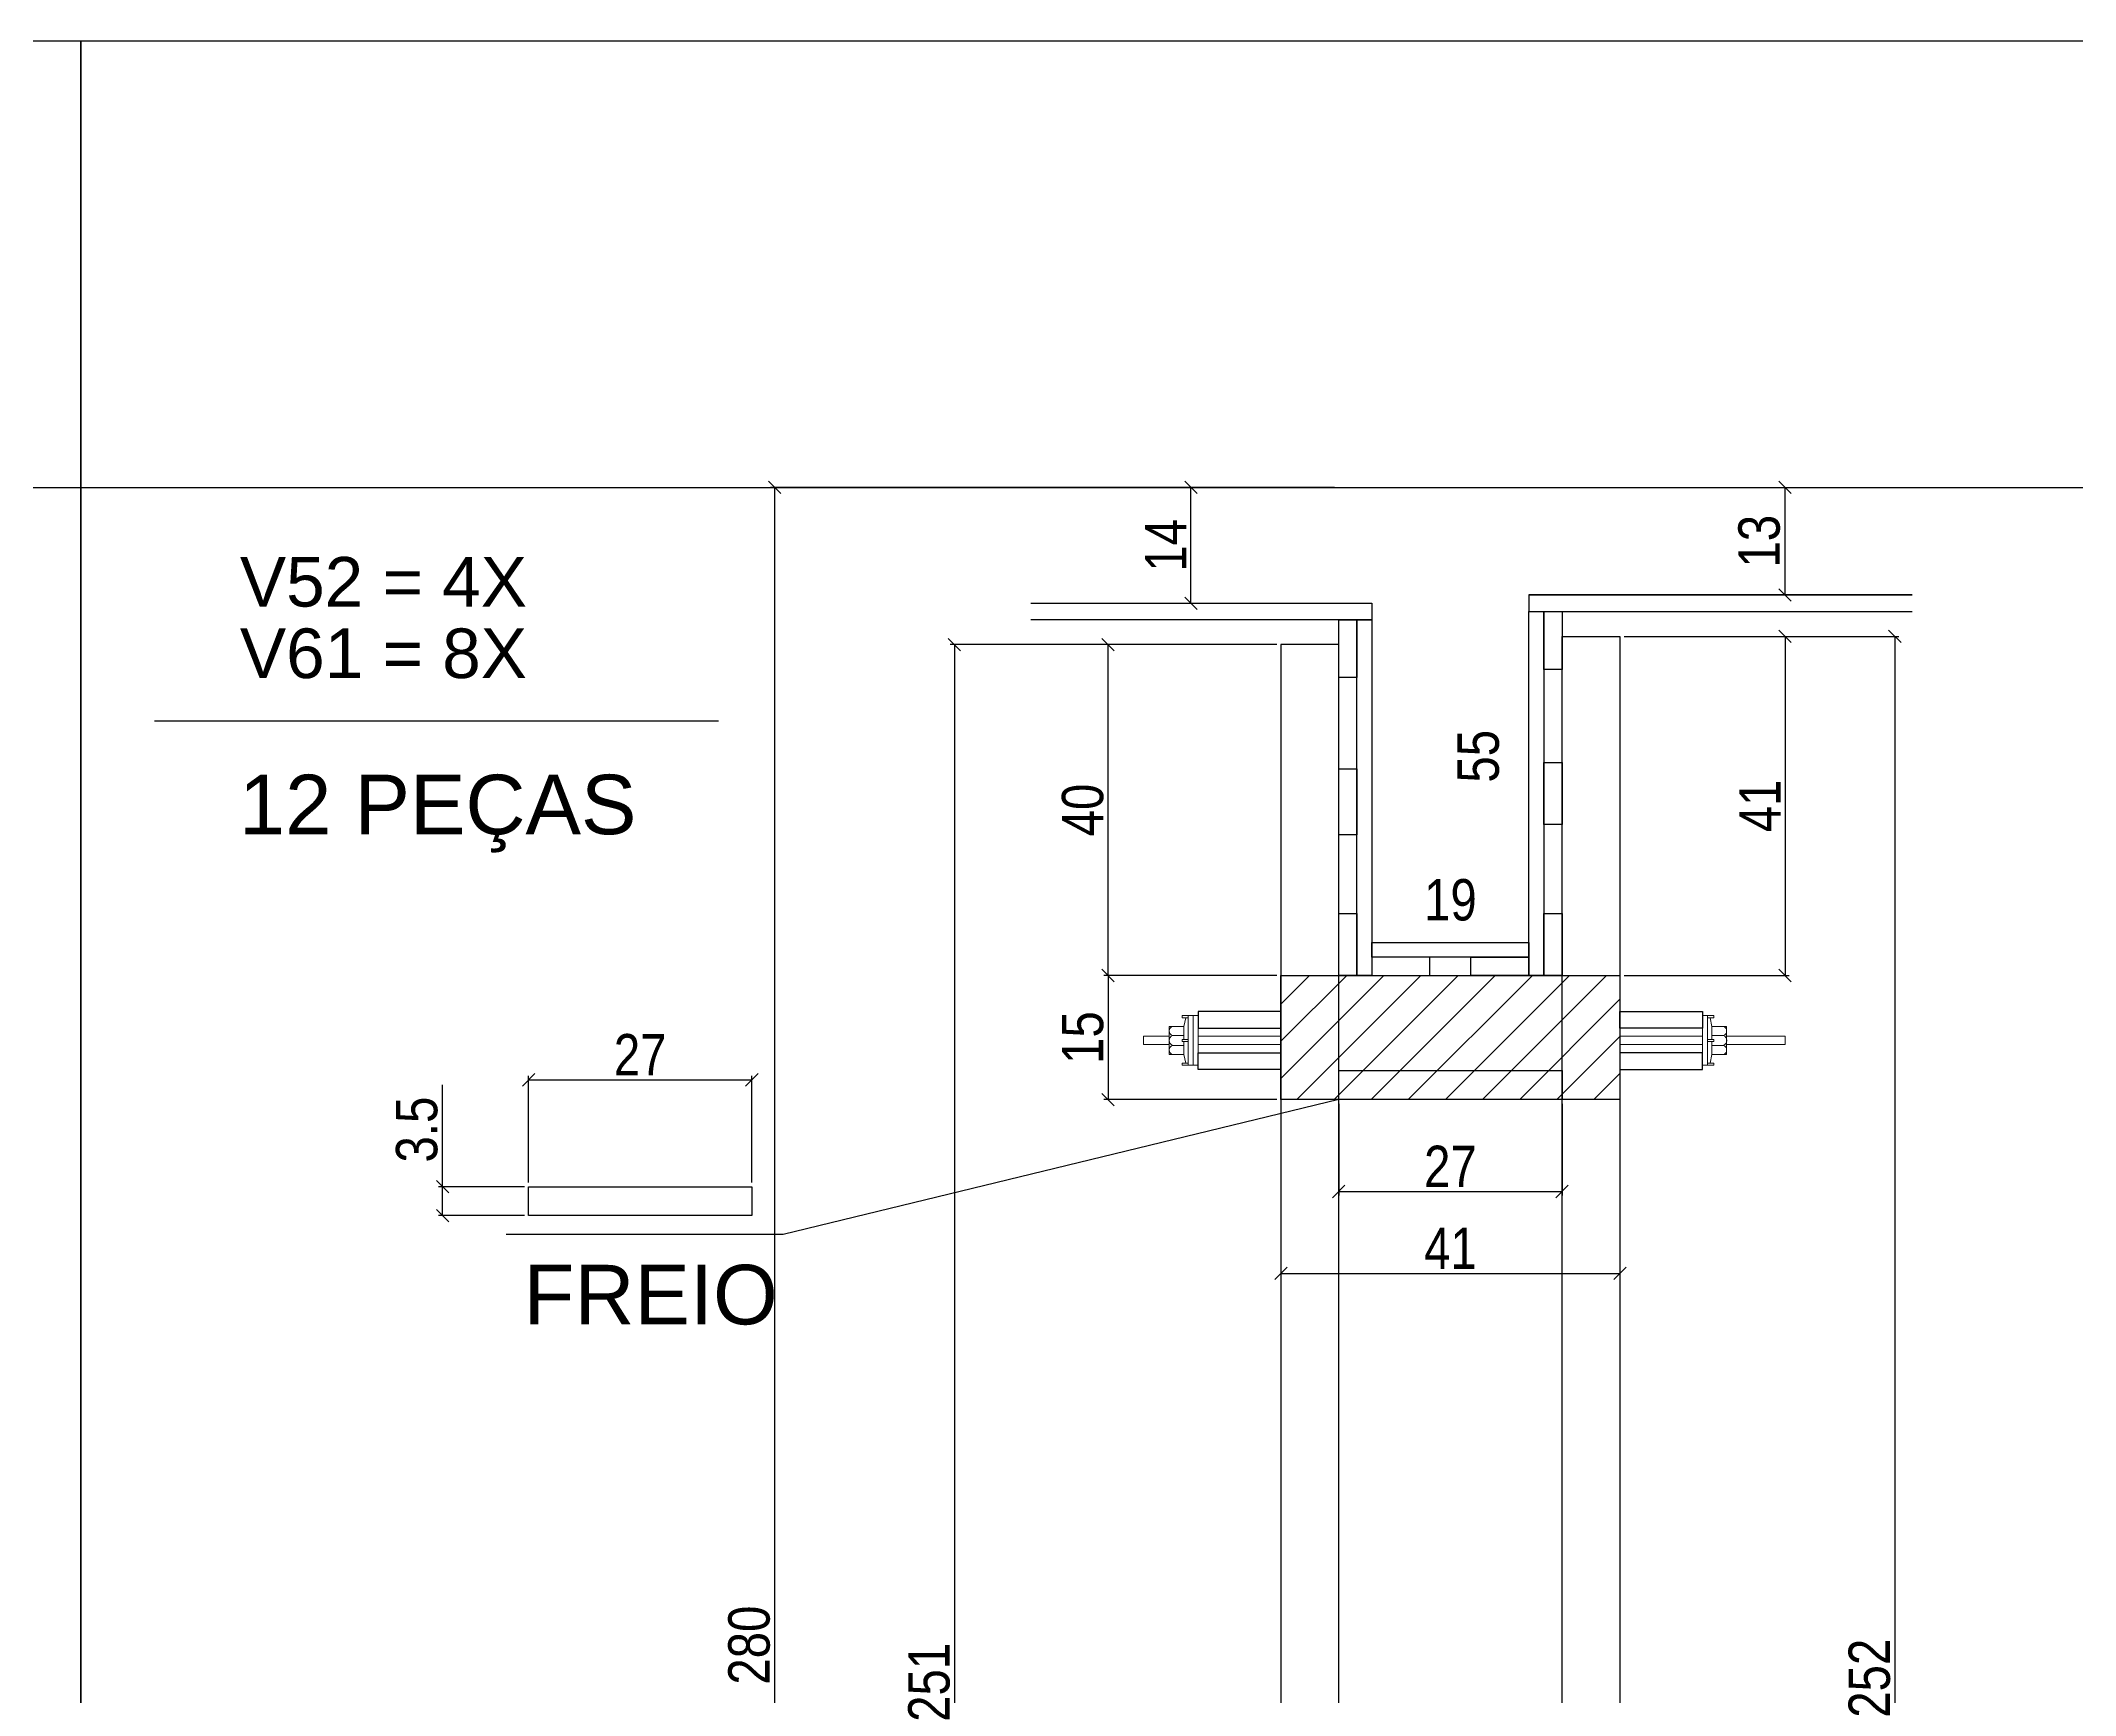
# Model space of a CAD drawing. Header units: millimetres. Extents: x 3247 to 10920, y 704 to 3817.
# Drawn here: x 4735.5 to 5227.6, y 3417.1 to 3817.3 of the extents above; entities that cross this region are included whole.
import ezdxf

# ---------------------------------------------------------------- set-up
doc = ezdxf.new("R2010")
doc.units = ezdxf.units.MM
for name, color, linetype in [('1', 1, 'Continuous'), ('COTA', 241, 'Continuous'), ('GARFOS OK', 3, 'Continuous'), ('Painéis', 200, 'Continuous'), ('Resinado', 41, 'Continuous'), ('SARR_3.5x7', 81, 'Continuous'), ('SARR_7x7', 40, 'Continuous'), ('TIRAS REESCORAMENTO', 252, 'Continuous'), ('VIGAS', 3, 'Continuous')]:
    doc.layers.add(name, color=color, linetype=linetype)
doc.layers.add('BARRA_ANCORAGEM', color=1, linetype='Continuous', lineweight=15)
doc.styles.add('COTA TECNICA 2X', font='techl___.ttf', dxfattribs={"height": 10})
doc.styles.add('R80-50', font='arial.ttf', dxfattribs={"height": 10})
doc.dimstyles.new('SECAO', dxfattribs={"dimscale": 0.333333, "dimtxt": 5, "dimasz": 9, "dimexe": 3, "dimexo": 3, "dimgap": 3, "dimtad": 1, "dimdec": 1, "dimlfac": 0.5, "dimzin": 12, "dimdsep": 46, "dimtxsty": 'COTA TECNICA 2X', "dimblk1": 'OBLIQUE', "dimblk2": 'OBLIQUE', "dimsah": 1, "dimcen": 0.9, "dimclrd": 4, "dimclre": 4, "dimclrt": 240, "dimadec": 1, "dimazin": 3, "dimtfac": 1, "dimtdec": 1, "dimtmove": 0, "dimatfit": 3, "dimfxl": 1, "dimtolj": 1, "dimtzin": 12, "dimarcsym": 0})

# ---------------------------------------------------------------- blocks, each defined once
blk = doc.blocks.new('_Oblique')
at = {"layer": '1', "color": 0, "lineweight": -2}
blk.add_line((-0.5, -0.5), (0.5, 0.5), dxfattribs=at)
blk = doc.blocks.new('*D25')
at = {"layer": 'COTA', "color": 4, "lineweight": -2, "transparency": 16777216}
for p, q in [((5034.47, 3671.22), (4955.51, 3671.22)), ((4956.51, 3671.22), (4956.51, 3169.22)), ((5034.47, 3169.22), (4955.51, 3169.22))]:
    blk.add_line(p, q, dxfattribs=at)
at = {"layer": 'Defpoints', "color": 0, "transparency": 16777216}
for p in [(5035.47, 3671.22), (4956.51, 3169.22), (5035.47, 3169.22)]:
    blk.add_point(p, dxfattribs=at)
at = {"layer": 'COTA', "color": 4, "lineweight": -2, "transparency": 16777216, "xscale": 3, "yscale": 3, "zscale": 3}
for p, rotation in [((4956.51, 3671.22), 90), ((4956.51, 3169.22), 270)]:
    blk.add_blockref('_Oblique', p, dxfattribs=dict(at, rotation=rotation))
at = {"layer": 'COTA', "color": 240, "transparency": 16777216, "insert": (4950.4, 3420.22), "char_height": 10, "attachment_point": 5, "rotation": 90, "style": 'COTA TECNICA 2X'}
blk.add_mtext('\\A1;251', dxfattribs=at)
blk = doc.blocks.new('*D31')
at = {"layer": 'COTA', "color": 4, "lineweight": -2, "transparency": 16777216}
for p, q in [((5118.47, 3673.2), (5158.4, 3673.2)), ((5157.4, 3673.2), (5157.4, 3591.17)), ((5118.47, 3591.17), (5158.4, 3591.17))]:
    blk.add_line(p, q, dxfattribs=at)
at = {"layer": 'Defpoints', "color": 0, "transparency": 16777216}
for p in [(5117.47, 3673.2), (5117.47, 3591.17), (5157.4, 3591.17)]:
    blk.add_point(p, dxfattribs=at)
at = {"layer": 'COTA', "color": 4, "lineweight": -2, "transparency": 16777216, "xscale": 3, "yscale": 3, "zscale": 3}
for p, rotation in [((5157.4, 3673.2), 90), ((5157.4, 3591.17), 270)]:
    blk.add_blockref('_Oblique', p, dxfattribs=dict(at, rotation=rotation))
at = {"layer": 'COTA', "color": 240, "transparency": 16777216, "insert": (5151.33, 3632.19), "char_height": 10, "attachment_point": 5, "rotation": 90, "style": 'COTA TECNICA 2X'}
blk.add_mtext('\\A1;41', dxfattribs=at)
blk = doc.blocks.new('*D32')
at = {"layer": 'COTA', "color": 4, "lineweight": -2, "transparency": 16777216}
for p, q in [((5048.47, 3709.22), (4912.01, 3709.22)), ((4913.01, 3709.22), (4913.01, 3149.22)), ((5034.47, 3149.22), (4912.01, 3149.22))]:
    blk.add_line(p, q, dxfattribs=at)
at = {"layer": 'Defpoints', "color": 0, "transparency": 16777216}
for p in [(5049.47, 3709.22), (4913.01, 3149.22), (5035.47, 3149.22)]:
    blk.add_point(p, dxfattribs=at)
at = {"layer": 'COTA', "color": 4, "lineweight": -2, "transparency": 16777216, "xscale": 3, "yscale": 3, "zscale": 3}
for p, rotation in [((4913.01, 3709.22), 90), ((4913.01, 3149.22), 270)]:
    blk.add_blockref('_Oblique', p, dxfattribs=dict(at, rotation=rotation))
at = {"layer": 'COTA', "color": 240, "transparency": 16777216, "insert": (4906.88, 3429.22), "char_height": 10, "attachment_point": 5, "rotation": 90, "style": 'COTA TECNICA 2X'}
blk.add_mtext('\\A1;280', dxfattribs=at)
blk = doc.blocks.new('*D34')
at = {"layer": 'Defpoints', "color": 0, "transparency": 16777216}
for p in [(5082.51, 3709.22), (5089.36, 3709.22), (5082.51, 3599.17)]:
    blk.add_point(p, dxfattribs=at)
at = {"layer": 'COTA', "color": 240, "transparency": 16777216, "insert": (5083.25, 3644.2), "char_height": 10, "attachment_point": 5, "rotation": 90, "style": 'COTA TECNICA 2X'}
blk.add_mtext('\\A1;55', dxfattribs=at)
blk = doc.blocks.new('*D35')
at = {"layer": 'Defpoints', "color": 0, "transparency": 16777216}
for p in [(5057.47, 3603.33), (5095.47, 3603.33), (5095.47, 3603.33)]:
    blk.add_point(p, dxfattribs=at)
at = {"layer": 'COTA', "color": 240, "transparency": 16777216, "insert": (5076.47, 3609.42), "char_height": 10, "attachment_point": 5, "style": 'COTA TECNICA 2X'}
blk.add_mtext('\\A1;19', dxfattribs=at)
blk = doc.blocks.new('*D37')
at = {"layer": 'COTA', "color": 4, "lineweight": -2, "transparency": 16777216}
for p, q in [((5145.07, 3709.22), (5158.4, 3709.22)), ((5157.4, 3683.22), (5157.4, 3709.22)), ((5145.07, 3683.22), (5158.4, 3683.22))]:
    blk.add_line(p, q, dxfattribs=at)
at = {"layer": 'Defpoints', "color": 0, "transparency": 16777216}
for p in [(5144.07, 3709.22), (5157.4, 3709.22), (5144.07, 3683.22)]:
    blk.add_point(p, dxfattribs=at)
at = {"layer": 'COTA', "color": 4, "lineweight": -2, "transparency": 16777216, "xscale": 3, "yscale": 3, "zscale": 3}
for p, rotation in [((5157.4, 3709.22), 90), ((5157.4, 3683.22), 270)]:
    blk.add_blockref('_Oblique', p, dxfattribs=dict(at, rotation=rotation))
at = {"layer": 'COTA', "color": 240, "transparency": 16777216, "insert": (5151.18, 3696.22), "char_height": 10, "attachment_point": 5, "rotation": 90, "style": 'COTA TECNICA 2X'}
blk.add_mtext('\\A1;13', dxfattribs=at)
blk = doc.blocks.new('*D124')
at = {"layer": 'COTA', "color": 4, "lineweight": -2, "transparency": 16777216}
for p, q in [((5119.47, 3673.2), (5184.95, 3673.2)), ((5183.95, 3673.2), (5183.95, 3169.22)), ((5119.47, 3169.22), (5184.95, 3169.22))]:
    blk.add_line(p, q, dxfattribs=at)
at = {"layer": 'Defpoints', "color": 0, "transparency": 16777216}
for p in [(5118.47, 3673.2), (5118.47, 3169.22), (5183.95, 3169.22)]:
    blk.add_point(p, dxfattribs=at)
at = {"layer": 'COTA', "color": 4, "lineweight": -2, "transparency": 16777216, "xscale": 3, "yscale": 3, "zscale": 3}
for p, rotation in [((5183.95, 3673.2), 90), ((5183.95, 3169.22), 270)]:
    blk.add_blockref('_Oblique', p, dxfattribs=dict(at, rotation=rotation))
at = {"layer": 'COTA', "color": 240, "transparency": 16777216, "insert": (5177.84, 3421.21), "char_height": 10, "attachment_point": 5, "rotation": 90, "style": 'COTA TECNICA 2X'}
blk.add_mtext('\\A1;252', dxfattribs=at)
blk = doc.blocks.new('*D126')
at = {"layer": 'COTA', "color": 4, "lineweight": -2, "transparency": 16777216}
for p, q in [((5013.7, 3681.22), (5013.7, 3709.22)), ((5014.7, 3709.22), (5014.7, 3709.22)), ((5014.7, 3681.22), (5014.7, 3681.22))]:
    blk.add_line(p, q, dxfattribs=at)
at = {"layer": 'Defpoints', "color": 0, "transparency": 16777216}
for p in [(5013.7, 3709.22), (5013.7, 3709.22), (5013.7, 3681.22)]:
    blk.add_point(p, dxfattribs=at)
at = {"layer": 'COTA', "color": 4, "lineweight": -2, "transparency": 16777216, "xscale": 3, "yscale": 3, "zscale": 3}
for p, rotation in [((5013.7, 3709.22), 90), ((5013.7, 3681.22), 270)]:
    blk.add_blockref('_Oblique', p, dxfattribs=dict(at, rotation=rotation))
at = {"layer": 'COTA', "color": 240, "transparency": 16777216, "insert": (5007.63, 3695.22), "char_height": 10, "attachment_point": 5, "rotation": 90, "style": 'COTA TECNICA 2X'}
blk.add_mtext('\\A1;14', dxfattribs=at)
blk = doc.blocks.new('A$C51C4441F')
at = {"layer": 'BARRA_ANCORAGEM'}
for p, q in [((-2.25, 3.4), (-1.79, 5.5)), ((-2.25, 3.4), (-5.81, 3.39)), ((-5.81, 3.39), (-5.81, -3.39)), ((-2.25, 1.2), (-5.02, 1.2)), ((-2.25, 3.4), (-2.25, 3.4)), ((-2.25, 3.4), (-2.25, 0.25)), ((-2.25, -3.4), (-5.81, -3.39)), ((-2.25, -1.2), (-5.02, -1.2)), ((-2.25, -0.25), (-2.25, -3.4)), ((-2.25, -3.4), (-1.79, -5.5))]:
    blk.add_line(p, q, dxfattribs=at)
for points in [[(-2.7, 6), (-1.2, 6), (-1.2, 5.5), (-2.7, 5.5)], [(-1.2, -6), (0, -6), (0, 6), (-1.2, 6)], [(-2.7, 0.25), (-1.2, 0.25), (-1.2, -0.25), (-2.7, -0.25)], [(-2.7, -6), (-1.2, -6), (-1.2, -5.5), (-2.7, -5.5)]]:
    blk.add_lwpolyline(points, close=True, dxfattribs=at)
for centre, radius, start, end in [((-4.66, 2.3), 1.15, 107.7845, 252.2718), ((-4.52, 0), 1.3, 112.648, 247.4083), ((-4.66, -2.3), 1.15, 107.7845, 252.2718)]:
    blk.add_arc(centre, radius, start, end, dxfattribs=at)
blk = doc.blocks.new('*D144')
at = {"layer": 'COTA', "color": 4, "lineweight": -2, "transparency": 16777216}
for p, q in [((4832.72, 3540.1), (4832.72, 3564.71)), ((4852.5, 3540.1), (4831.72, 3540.1)), ((4832.72, 3533.1), (4832.72, 3540.1)), ((4852.5, 3533.1), (4831.72, 3533.1))]:
    blk.add_line(p, q, dxfattribs=at)
at = {"layer": 'Defpoints', "color": 0, "transparency": 16777216}
for p in [(4832.72, 3540.1), (4853.5, 3540.1), (4853.5, 3533.1)]:
    blk.add_point(p, dxfattribs=at)
at = {"layer": 'COTA', "color": 4, "lineweight": -2, "transparency": 16777216, "xscale": 3, "yscale": 3, "zscale": 3}
for p, rotation in [((4832.72, 3540.1), 90), ((4832.72, 3533.1), 270)]:
    blk.add_blockref('_Oblique', p, dxfattribs=dict(at, rotation=rotation))
at = {"layer": 'COTA', "color": 240, "transparency": 16777216, "insert": (4826.5, 3553.91), "char_height": 10, "attachment_point": 5, "rotation": 90, "style": 'COTA TECNICA 2X'}
blk.add_mtext('\\A1;3.5', dxfattribs=at)
blk = doc.blocks.new('*D428')
at = {"layer": 'COTA', "color": 4, "lineweight": -2, "transparency": 16777216}
for p, q in [((4853.5, 3541.1), (4853.5, 3566.94)), ((4853.5, 3565.94), (4907.5, 3565.94)), ((4907.5, 3541.1), (4907.5, 3566.94))]:
    blk.add_line(p, q, dxfattribs=at)
at = {"layer": 'Defpoints', "color": 0, "transparency": 16777216}
for p in [(4907.5, 3565.94), (4853.5, 3540.1), (4907.5, 3540.1)]:
    blk.add_point(p, dxfattribs=at)
at = {"layer": 'COTA', "color": 4, "lineweight": -2, "transparency": 16777216, "xscale": 3, "yscale": 3, "zscale": 3, "rotation": 180}
blk.add_blockref('_Oblique', (4853.5, 3565.94), dxfattribs=at)
at = {"layer": 'COTA', "color": 4, "lineweight": -2, "transparency": 16777216, "xscale": 3, "yscale": 3, "zscale": 3}
blk.add_blockref('_Oblique', (4907.5, 3565.94), dxfattribs=at)
at = {"layer": 'COTA', "color": 240, "transparency": 16777216, "insert": (4880.5, 3572.01), "char_height": 10, "attachment_point": 5, "style": 'COTA TECNICA 2X'}
blk.add_mtext('\\A1;27', dxfattribs=at)
blk = doc.blocks.new('*D147')
at = {"layer": 'COTA', "color": 4, "lineweight": -2, "transparency": 16777216}
for p, q in [((5034.47, 3671.22), (4992.67, 3671.22)), ((4993.67, 3591.17), (4993.67, 3671.22)), ((5034.47, 3591.17), (4992.67, 3591.17))]:
    blk.add_line(p, q, dxfattribs=at)
at = {"layer": 'Defpoints', "color": 0, "transparency": 16777216}
for p in [(4993.67, 3671.22), (5035.47, 3671.22), (5035.47, 3591.17)]:
    blk.add_point(p, dxfattribs=at)
at = {"layer": 'COTA', "color": 4, "lineweight": -2, "transparency": 16777216, "xscale": 3, "yscale": 3, "zscale": 3}
for p, rotation in [((4993.67, 3671.22), 90), ((4993.67, 3591.17), 270)]:
    blk.add_blockref('_Oblique', p, dxfattribs=dict(at, rotation=rotation))
at = {"layer": 'COTA', "color": 240, "transparency": 16777216, "insert": (4987.57, 3631.2), "char_height": 10, "attachment_point": 5, "rotation": 90, "style": 'COTA TECNICA 2X'}
blk.add_mtext('\\A1;40', dxfattribs=at)
blk = doc.blocks.new('*D148')
at = {"layer": 'COTA', "color": 4, "lineweight": -2, "transparency": 16777216}
for p, q in [((5034.47, 3591.17), (4992.67, 3591.17)), ((4993.67, 3591.17), (4993.67, 3561.17)), ((5034.47, 3561.17), (4992.67, 3561.17))]:
    blk.add_line(p, q, dxfattribs=at)
at = {"layer": 'Defpoints', "color": 0, "transparency": 16777216}
for p in [(5035.47, 3591.17), (4993.67, 3561.17), (5035.47, 3561.17)]:
    blk.add_point(p, dxfattribs=at)
at = {"layer": 'COTA', "color": 4, "lineweight": -2, "transparency": 16777216, "xscale": 3, "yscale": 3, "zscale": 3}
for p, rotation in [((4993.67, 3591.17), 90), ((4993.67, 3561.17), 270)]:
    blk.add_blockref('_Oblique', p, dxfattribs=dict(at, rotation=rotation))
at = {"layer": 'COTA', "color": 240, "transparency": 16777216, "insert": (4987.56, 3576.17), "char_height": 10, "attachment_point": 5, "rotation": 90, "style": 'COTA TECNICA 2X'}
blk.add_mtext('\\A1;15', dxfattribs=at)
blk = doc.blocks.new('*D149')
at = {"layer": 'COTA', "color": 4, "lineweight": -2, "transparency": 16777216}
for p, q in [((5049.47, 3560.17), (5049.47, 3537.93)), ((5103.47, 3560.17), (5103.47, 3537.93)), ((5049.47, 3538.93), (5103.47, 3538.93))]:
    blk.add_line(p, q, dxfattribs=at)
at = {"layer": 'Defpoints', "color": 0, "transparency": 16777216}
for p in [(5049.47, 3561.17), (5103.47, 3561.17), (5103.47, 3538.93)]:
    blk.add_point(p, dxfattribs=at)
at = {"layer": 'COTA', "color": 4, "lineweight": -2, "transparency": 16777216, "xscale": 3, "yscale": 3, "zscale": 3, "rotation": 180}
blk.add_blockref('_Oblique', (5049.47, 3538.93), dxfattribs=at)
at = {"layer": 'COTA', "color": 4, "lineweight": -2, "transparency": 16777216, "xscale": 3, "yscale": 3, "zscale": 3}
blk.add_blockref('_Oblique', (5103.47, 3538.93), dxfattribs=at)
at = {"layer": 'COTA', "color": 240, "transparency": 16777216, "insert": (5076.47, 3545.01), "char_height": 10, "attachment_point": 5, "style": 'COTA TECNICA 2X'}
blk.add_mtext('\\A1;27', dxfattribs=at)
blk = doc.blocks.new('*D150')
at = {"layer": 'COTA', "color": 4, "lineweight": -2, "transparency": 16777216}
for p, q in [((5035.47, 3560.17), (5035.47, 3518.14)), ((5117.47, 3560.17), (5117.47, 3518.14)), ((5035.47, 3519.14), (5117.47, 3519.14))]:
    blk.add_line(p, q, dxfattribs=at)
at = {"layer": 'Defpoints', "color": 0, "transparency": 16777216}
for p in [(5035.47, 3561.17), (5117.47, 3561.17), (5117.47, 3519.14)]:
    blk.add_point(p, dxfattribs=at)
at = {"layer": 'COTA', "color": 4, "lineweight": -2, "transparency": 16777216, "xscale": 3, "yscale": 3, "zscale": 3, "rotation": 180}
blk.add_blockref('_Oblique', (5035.47, 3519.14), dxfattribs=at)
at = {"layer": 'COTA', "color": 4, "lineweight": -2, "transparency": 16777216, "xscale": 3, "yscale": 3, "zscale": 3}
blk.add_blockref('_Oblique', (5117.47, 3519.14), dxfattribs=at)
at = {"layer": 'COTA', "color": 240, "transparency": 16777216, "insert": (5076.47, 3525.21), "char_height": 10, "attachment_point": 5, "style": 'COTA TECNICA 2X'}
blk.add_mtext('\\A1;41', dxfattribs=at)

msp = doc.modelspace()

# ---------------------------------------------------------------- hatches: boundary and pattern name
at = {"layer": 'COTA'}
h = msp.add_hatch(dxfattribs=at)
h.set_pattern_fill('ANSI31', color=256, scale=2, style=0)
h.set_pattern_definition([(45, (-19579.481, -209705.893), (-4.49012806, 4.49012806), [])])
h.paths.add_polyline_path([(5117.47, 3561.17), (5117.47, 3591.17), (5035.47, 3591.17), (5035.47, 3561.17)])

# ---------------------------------------------------------------- linework, layer by layer
at = {"layer": 'BARRA_ANCORAGEM'}
for points in [[(5014.27, 3581.47), (5015.47, 3581.47), (5015.47, 3569.47), (5014.27, 3569.47)], [(5138.67, 3581.47), (5137.47, 3581.47), (5137.47, 3569.47), (5138.67, 3569.47)], [(5002.27, 3574.47), (5008.46, 3574.47), (5008.46, 3576.47), (5002.27, 3576.47)], [(5015.47, 3574.47), (5035.47, 3574.47), (5035.47, 3576.47), (5015.47, 3576.47)], [(5137.47, 3574.47), (5117.47, 3574.47), (5117.47, 3576.47), (5137.47, 3576.47)], [(5143.28, 3574.47), (5157.47, 3574.47), (5157.47, 3576.47), (5143.28, 3576.47)]]:
    msp.add_lwpolyline(points, close=True, dxfattribs=at)
at = {"layer": 'COTA', "color": 1}
msp.add_line((3246.75, 3709.22), (6743.22, 3709.22), dxfattribs=at)
at = {"layer": 'GARFOS OK', "color": 3}
for p, q in [((5049.47, 3561.17), (4915.11, 3528.57)), ((4915.11, 3528.57), (4848.09, 3528.57))]:
    msp.add_line(p, q, dxfattribs=at)
at = {"layer": 'Painéis'}
msp.add_lwpolyline([(5117.47, 3561.17), (5035.47, 3561.17), (5035.47, 3591.17), (5117.47, 3591.17)], close=True, dxfattribs=at)
at = {"layer": 'Resinado'}
msp.add_line((5095.47, 3683.22), (5188.13, 3683.22), dxfattribs=at)
at = {"layer": 'SARR_3.5x7', "linetype": 'Continuous'}
msp.add_lwpolyline([(4853.5, 3540.1), (4907.5, 3540.1), (4907.5, 3533.1), (4853.5, 3533.1)], close=True, dxfattribs=at)
at = {"layer": 'SARR_7x7', "linetype": 'Continuous'}
for points in [[(5035.47, 3169.22), (5049.47, 3169.22), (5049.47, 3671.22), (5035.47, 3671.22)], [(5117.47, 3169.22), (5103.47, 3169.22), (5103.47, 3673.2), (5117.47, 3673.2)], [(5049.47, 3568.17), (5103.47, 3568.17), (5103.47, 3561.17), (5049.47, 3561.17)]]:
    msp.add_lwpolyline(points, close=True, dxfattribs=at)
at = {"layer": 'TIRAS REESCORAMENTO', "linetype": 'ByBlock'}
for p, q in [((4974.99, 3709.22), (5188.61, 3709.22)), ((5095.47, 3679.22), (5188.13, 3679.22))]:
    msp.add_line(p, q, dxfattribs=at)
for points in [[(4974.99, 3681.22), (5057.47, 3681.22), (5057.47, 3677.22), (4974.99, 3677.22)], [(5188.13, 3683.22), (5095.47, 3683.22), (5095.47, 3679.22), (5188.13, 3679.22)], [(5057.47, 3591.17), (5053.87, 3591.17), (5053.87, 3677.22), (5057.47, 3677.22), (5057.47, 3591.17)], [(5099.07, 3591.17), (5095.47, 3591.17), (5095.47, 3679.22), (5099.07, 3679.22), (5099.07, 3591.17)]]:
    msp.add_lwpolyline(points, dxfattribs=at)
for points in [[(5049.47, 3677.22), (5053.87, 3677.22), (5053.87, 3663.22), (5049.47, 3663.22)], [(5099.07, 3679.22), (5103.47, 3679.22), (5103.47, 3665.22), (5099.07, 3665.22)], [(5099.07, 3642.7), (5103.47, 3642.7), (5103.47, 3627.7), (5099.07, 3627.7)], [(5049.47, 3641.2), (5053.87, 3641.2), (5053.87, 3625.2), (5049.47, 3625.2)], [(5049.47, 3606.17), (5053.87, 3606.17), (5053.87, 3591.17), (5049.47, 3591.17)], [(5099.07, 3606.17), (5103.47, 3606.17), (5103.47, 3591.17), (5099.07, 3591.17)], [(5095.47, 3595.57), (5057.47, 3595.57), (5057.47, 3599.17), (5095.47, 3599.17)], [(5071.47, 3591.17), (5071.47, 3595.57), (5057.47, 3595.57), (5057.47, 3591.17)], [(5081.43, 3591.17), (5081.43, 3595.57), (5095.47, 3595.57), (5095.47, 3591.17)], [(5015.47, 3578.47), (5035.47, 3578.47), (5035.47, 3582.47), (5015.47, 3582.47)], [(5137.47, 3578.47), (5117.47, 3578.47), (5117.47, 3582.47), (5137.47, 3582.47)], [(5015.47, 3572.47), (5035.47, 3572.47), (5035.47, 3568.47), (5015.47, 3568.47)], [(5137.47, 3572.47), (5117.47, 3572.47), (5117.47, 3568.47), (5137.47, 3568.47)]]:
    msp.add_lwpolyline(points, close=True, dxfattribs=at)
at = {"layer": 'VIGAS', "color": 7}
msp.add_line((4763.04, 3652.8), (4899.41, 3652.8), dxfattribs=at)
at = {"layer": 'VIGAS'}
for points in [[(4745.24, 3008.97), (4245.74, 3008.97), (4245.74, 3817.27), (4745.24, 3817.27)], [(5244.73, 3008.97), (4745.24, 3008.97), (4745.24, 3817.27), (5244.73, 3817.27)]]:
    msp.add_lwpolyline(points, close=True, dxfattribs=at)

# ---------------------------------------------------------------- block references
at = {"layer": 'BARRA_ANCORAGEM', "xscale": -1, "rotation": 180}
msp.add_blockref('A$C51C4441F', (5014.27, 3575.47), dxfattribs=at)
at = {"layer": 'BARRA_ANCORAGEM', "xscale": -1}
msp.add_blockref('A$C51C4441F', (5137.47, 3575.47), dxfattribs=at)

# ---------------------------------------------------------------- texts
at = {"layer": 'VIGAS', "color": 7, "style": 'R80-50'}
for s, p in [('V52 = 4X', (4783.69, 3680.4)), ('V61 = 8X', (4783.69, 3663.11))]:
    msp.add_text(s, height=12, dxfattribs=at).set_placement(p)
at = {"layer": 'VIGAS', "color": 7, "char_height": 14.4, "attachment_point": 1, "style": 'R80-50'}
for s, insert in [('12 PEÇAS', (4783.44, 3639.74)), ('FREIO', (4852.31, 3521.2))]:
    msp.add_mtext_dynamic_manual_height_columns(s, width=162.221, gutter_width=50, heights=[0], dxfattribs=dict(at, insert=insert))

# ---------------------------------------------------------------- dimensions: what is measured, and where the dimension line sits
at = {"layer": 'COTA', "color": 3}
for base, p1, p2, picture, middle in [((4913.01, 3149.22), (5049.47, 3709.22), (5035.47, 3149.22), '*D32', (4906.88, 3429.22)), ((5013.7, 3709.22), (5013.7, 3681.22), (5013.7, 3709.22), '*D126', (5007.63, 3695.22)), ((5157.4, 3709.22), (5144.07, 3683.22), (5144.07, 3709.22), '*D37', (5151.18, 3696.22)), ((4956.51, 3169.22), (5035.47, 3671.22), (5035.47, 3169.22), '*D25', (4950.4, 3420.22)), ((4993.67, 3671.22), (5035.47, 3591.17), (5035.47, 3671.22), '*D147', (4987.57, 3631.2)), ((5157.4, 3591.17), (5117.47, 3673.2), (5117.47, 3591.17), '*D31', (5151.33, 3632.19)), ((5183.95, 3169.22), (5118.47, 3673.2), (5118.47, 3169.22), '*D124', (5177.84, 3421.21)), ((4993.67, 3561.17), (5035.47, 3591.17), (5035.47, 3561.17), '*D148', (4987.56, 3576.17)), ((4832.72, 3540.1), (4853.5, 3533.1), (4853.5, 3540.1), '*D144', (4826.5, 3553.91))]:
    dim = msp.add_linear_dim(base=base, p1=p1, p2=p2, angle=90, dimstyle='SECAO', dxfattribs=at)
    dim.commit()
    dim.dimension.update_dxf_attribs({"geometry": picture, "text_midpoint": middle})
dim = msp.add_linear_dim(base=(5089.36, 3709.22), p1=(5082.51, 3599.17), p2=(5082.51, 3709.22), angle=90, dimstyle='SECAO', override={"dimse1": 1, "dimse2": 1, "dimsd1": 1, "dimsd2": 1}, dxfattribs=at)
dim.commit()
dim.dimension.update_dxf_attribs({"geometry": '*D34', "text_midpoint": (5089.36, 3644.2), "dimtype": 160})
dim = msp.add_linear_dim(base=(5095.47, 3603.33), p1=(5057.47, 3603.33), p2=(5095.47, 3603.33), dimstyle='SECAO', override={"dimse1": 1, "dimse2": 1, "dimsd1": 1, "dimsd2": 1}, dxfattribs=at)
dim.commit()
dim.dimension.update_dxf_attribs({"geometry": '*D35', "text_midpoint": (5076.47, 3609.42)})
for base, p1, p2, picture, middle in [((4907.5, 3565.94), (4853.5, 3540.1), (4907.5, 3540.1), '*D428', (4880.5, 3572.01)), ((5117.47, 3519.14), (5035.47, 3561.17), (5117.47, 3561.17), '*D150', (5076.47, 3525.21)), ((5103.47, 3538.93), (5049.47, 3561.17), (5103.47, 3561.17), '*D149', (5076.47, 3545.01))]:
    dim = msp.add_linear_dim(base=base, p1=p1, p2=p2, dimstyle='SECAO', dxfattribs=at)
    dim.commit()
    dim.dimension.update_dxf_attribs({"geometry": picture, "text_midpoint": middle})

doc.saveas('drawing.dxf')
